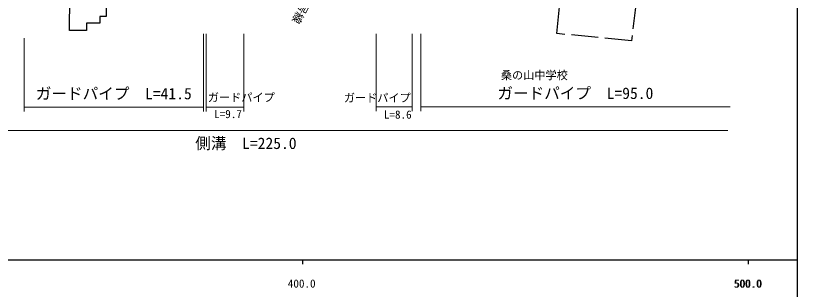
# Model space of a CAD drawing. Units: millimetres, scale not verified. Extents: x 40000 to 680000, y 20000 to 380000.
# Drawn here: x 403692 to 579000, y 198357 to 259742 of the extents above; entities that cross this region are included whole.
import ezdxf
from ezdxf.enums import TextEntityAlignment as Align

# ---------------------------------------------------------------- set-up
doc = ezdxf.new("R2010")
doc.units = ezdxf.units.MM
doc.header["$LTSCALE"] = 1000
doc.linetypes.add('DASHED', pattern=[7.5, 6, -1.5])
for name, color, linetype, lineweight in [('M-BGD', 7, 'Continuous', 25), ('M-BGD-EXST', 7, 'Continuous', 25), ('M-STR-HTXT', 7, 'Continuous', 13), ('M-TTL-BAND', 7, 'Continuous', 25)]:
    doc.layers.add(name, color=color, linetype=linetype, lineweight=lineweight)
doc.styles.add('ＭＳ ゴシック', font='')
doc.styles.get('ＭＳ ゴシック').set_extended_font_data('MS Gothic')

msp = doc.modelspace()

# ---------------------------------------------------------------- linework, layer by layer
at = {"layer": 'M-BGD'}
for p, q in [((415736, 256399), (415941, 267103)), ((424043, 264547), (424020, 259549)), ((424020, 259549), (422583, 259549)), ((422583, 259549), (422605, 258042)), ((419593, 258042), (419570, 256376)), ((422605, 258042), (419593, 258042)), ((419570, 256376), (415736, 256399))]:
    msp.add_line(p, q, dxfattribs=at)
at = {"layer": 'M-BGD', "linetype": 'DASHED'}
for p, q in [((525069, 255724), (525991, 264599)), ((542819, 262755), (541782, 254072)), ((541782, 254072), (525069, 255724))]:
    msp.add_line(p, q, dxfattribs=at)
at = {"layer": 'M-STR-HTXT'}
for p, q in [((405592, 254697), (405592, 238207)), ((445810, 255693), (445810, 238207)), ((446441, 255693), (446441, 238207)), ((454876, 255693), (454876, 238207)), ((484547, 255693), (484547, 238289)), ((492602, 255693), (492602, 238289)), ((494539, 255693), (494539, 238289)), ((405592, 239207), (445810, 239207)), ((454876, 239207), (446441, 239207)), ((484547, 239289), (492602, 239289)), ((494539, 239289), (563896, 239289)), ((343649, 233954), (563374, 233954))]:
    msp.add_line(p, q, dxfattribs=at)
at = {"layer": 'M-TTL-BAND'}
for p, q in [((579000, 20000), (579000, 370000)), ((40000, 205000), (579000, 205000)), ((468000, 205000), (468000, 204000)), ((568000, 205000), (568000, 204000))]:
    msp.add_line(p, q, dxfattribs=at)

# ---------------------------------------------------------------- texts
at = {"layer": 'M-BGD-EXST', "style": 'ＭＳ ゴシック'}
msp.add_text('市道桑山西一号線', height=1833, rotation=241.798, dxfattribs=at).set_placement((474532, 276467), align=Align.BOTTOM_LEFT)
msp.add_text('桑の山中学校', height=1833, dxfattribs=at).set_placement((512516, 244912), align=Align.BOTTOM_LEFT)
at = {"layer": 'M-STR-HTXT', "style": 'ＭＳ ゴシック'}
for s, height, p in [('ガードパイプ\u3000L=41.5', 2566, (425701, 240207)), ('ガードパイプ\u3000L=95.0', 2566, (529217, 240289)), ('L=9.7', 1833, (451319, 236209)), ('L=8.6', 1833, (489386, 236087)), ('側溝\u3000L=225.0', 2566, (455335, 229066))]:
    msp.add_text(s, height=height, dxfattribs=at).set_placement(p, align=Align.BOTTOM_CENTER)
msp.add_text('ガードパイプ', height=1833, dxfattribs=at).set_placement((446804, 239924), align=Align.BOTTOM_LEFT)
msp.add_text('ガードパイプ', height=1833, dxfattribs=at).set_placement((484794, 241289), align=Align.MIDDLE_CENTER)
at = {"layer": 'M-TTL-BAND', "style": 'ＭＳ ゴシック'}
for s, p in [('400.0', (467844, 198195)), ('500.0', (567844, 198195)), ('500.0', (568000, 198195))]:
    msp.add_text(s, height=1833, dxfattribs=at).set_placement(p, align=Align.BOTTOM_CENTER)

doc.saveas('drawing.dxf')
